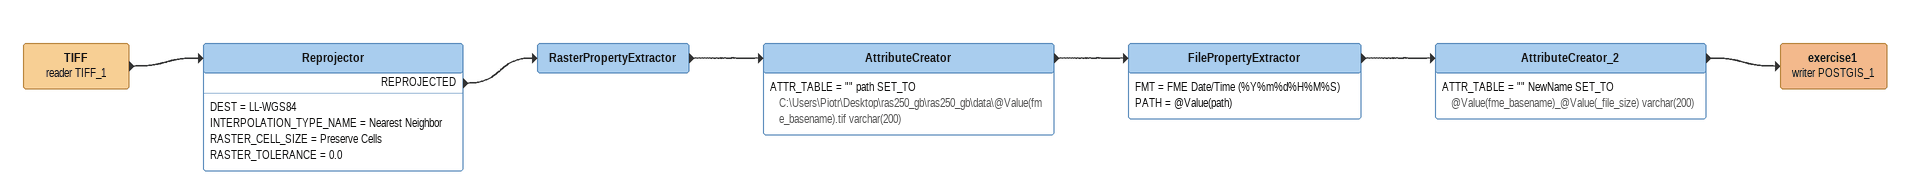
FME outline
TIFF (reader TIFF_1)
    -> Reprojector
Reprojector
    DEST = LL-WGS84
    INTERPOLATION_TYPE_NAME = Nearest Neighbor
    RASTER_CELL_SIZE = Preserve Cells
    RASTER_TOLERANCE = 0.0
    REPROJECTED -> RasterPropertyExtractor
RasterPropertyExtractor
    -> AttributeCreator
AttributeCreator
    ATTR_TABLE = "" path SET_TO C:\Users\Piotr\Desktop\ras250_gb\ras250_gb\data\@Value(fme_basename).tif varchar(200)
    -> FilePropertyExtractor
FilePropertyExtractor
    FMT = FME Date/Time (%Y%m%d%H%M%S)
    PATH = @Value(path)
    -> AttributeCreator_2
AttributeCreator_2
    ATTR_TABLE = "" NewName SET_TO @Value(fme_basename)_@Value(_file_size) varchar(200)
    -> exercise1 (writer POSTGIS_1)
exercise1 (writer POSTGIS_1)
